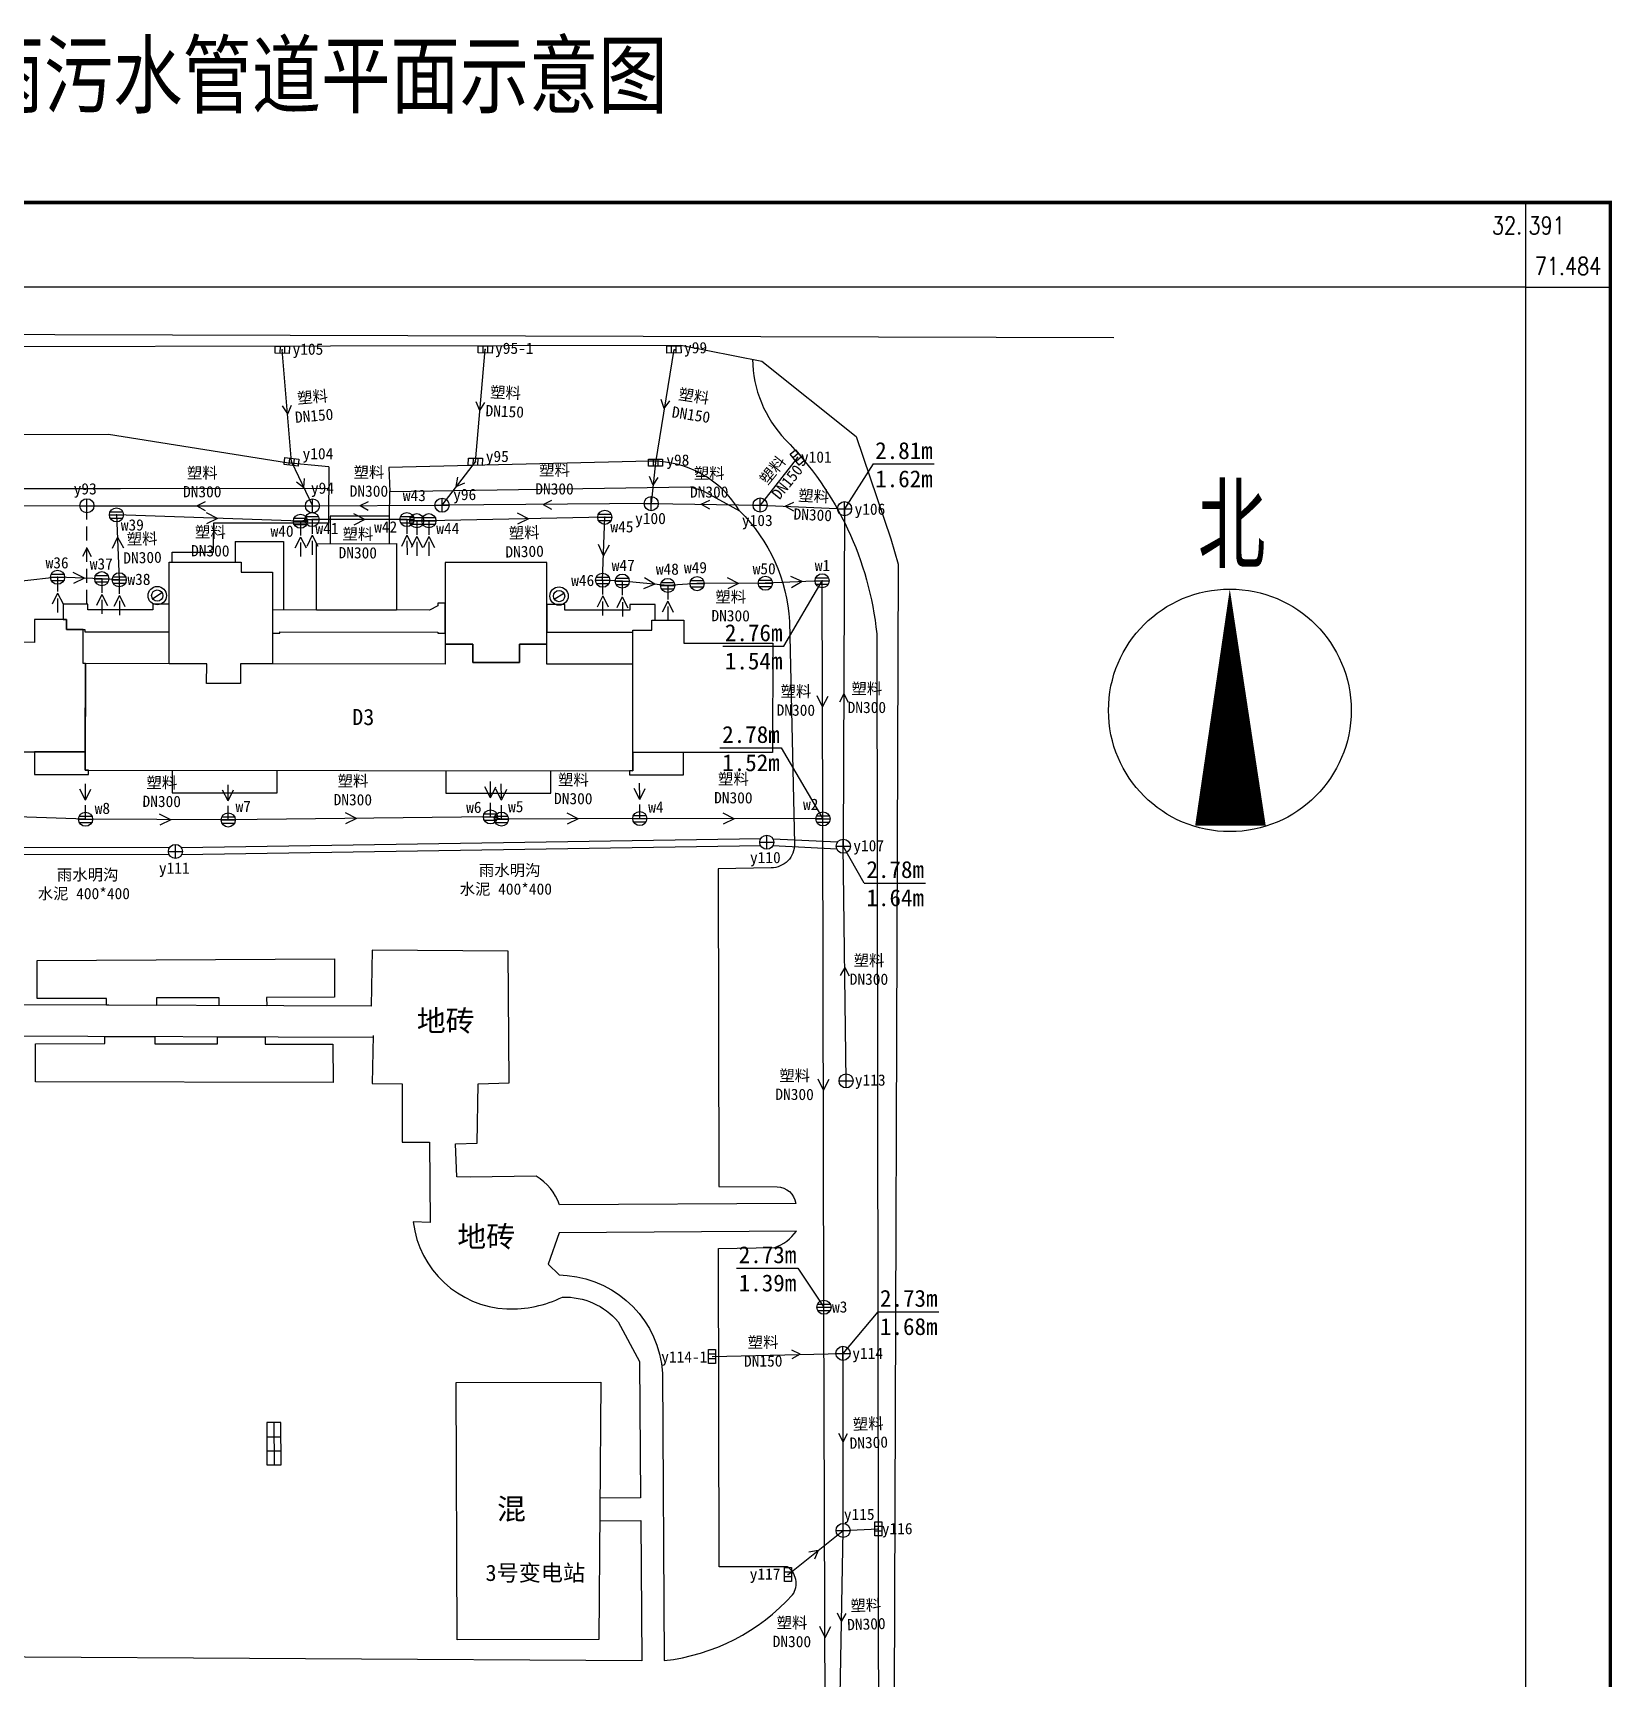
# Model space of a CAD drawing. Extents: x 32091 to 32397, y 71199 to 71502.
# Drawn here: x 32285.4 to 32397.3, y 71385.2 to 71501.8 of the extents above; entities that cross this region are included whole.
import ezdxf
from ezdxf.enums import TextEntityAlignment as Align

# ---------------------------------------------------------------- set-up
doc = ezdxf.new("R2010")
doc.units = 0
doc.header["$LTSCALE"] = 0.5
doc.header["$PDSIZE"] = 0.2
doc.linetypes.add('X5', pattern=[3, 2, -1])
doc.layers.get('0').update_dxf_attribs({"linetype": 'CONTINUOUS'})
for name, color, linetype in [('DX', 251, 'CONTINUOUS'), ('TK', 7, 'CONTINUOUS'), ('WS', 1, 'CONTINUOUS'), ('WSZDH', 246, 'CONTINUOUS'), ('WSZJ', 6, 'CONTINUOUS'), ('YS', 5, 'CONTINUOUS'), ('YSZDH', 160, 'CONTINUOUS'), ('YSZJ', 180, 'CONTINUOUS')]:
    doc.layers.add(name, color=color, linetype=linetype)
doc.styles.add('HZ', font='rs.shx', dxfattribs={"width": 0.8, "bigfont": 'hztxt.shx'})
doc.styles.add('宋体', font='')
doc.styles.add('等线体', font='')
doc.styles.get('宋体').set_extended_font_data('SimSun')
doc.styles.get('等线体').set_extended_font_data('SimHei')

# ---------------------------------------------------------------- blocks, each defined once
blk = doc.blocks.new('北方向')
at = {"layer": 'TK', "linetype": 'Continuous', "flags": 128}
blk.add_lwpolyline([(37385.207, 70891.392, 0, 1, 0), (37385.216, 70888.038, 1, 1, 0)], format="xyseb", dxfattribs=at)
at = {"layer": 'TK', "linetype": 'Continuous'}
blk.add_circle((37385.208, 70889.672), 1.72, dxfattribs=at)
at = {"layer": 'TK', "linetype": 'Continuous', "style": 'HZ', "width": 0.8}
blk.add_text('北', height=1.2, dxfattribs=at).set_placement((37384.755, 70891.676, 5.073))
blk = doc.blocks.new('234011')
at = {"linetype": 'Continuous'}
for p, q in [((-3, 1), (3, 1)), ((-1, 0), (-1, 2)), ((1, 0), (1, 2))]:
    blk.add_line(p, q, dxfattribs=at)
at = {"linetype": 'Continuous', "flags": 128}
blk.add_lwpolyline([(-3, 0), (3, 0), (3, 2), (-3, 2)], close=True, dxfattribs=at)
blk = doc.blocks.new('234021')
for p, q in [((-0.67, -0.44), (0.66, 0.43)), ((0.8, 0), (0.8, 0))]:
    blk.add_line(p, q)
for radius in [1.3, 0.8]:
    blk.add_circle((0, 0), radius)
blk = doc.blocks.new('544211')
for p, q in [((-1, 0), (1, 0)), ((-0.9, 0.43), (0.9, 0.43)), ((-0.88, -0.47), (0.88, -0.47))]:
    blk.add_line(p, q)
blk.add_circle((0, 0), 1)
blk = doc.blocks.new('544101')
for p, q in [((-1, 0), (1, 0)), ((0, -1), (0, 1))]:
    blk.add_line(p, q)
blk.add_circle((0, 0), 1)
blk = doc.blocks.new('544221')
for p, q in [((-1, 0.5), (1, 0.5)), ((-1, -0.5), (-1, 0.5)), ((-0.33, 0.5), (-0.33, -0.5)), ((0.33, 0.5), (0.33, -0.5)), ((1, 0.5), (1, -0.5)), ((1, -0.5), (-1, -0.5))]:
    blk.add_line(p, q)
blk = doc.blocks.new('新块')
at = {"layer": 'WS', "linetype": 'Continuous'}
for q in [(28733.01, 66304.67, 2.88), (28733, 66303.77, 2.88)]:
    blk.add_line((28732.11, 66304.24, 2.88), q, dxfattribs=at)
blk = doc.blocks.new('新块1')
at = {"layer": 'YS', "linetype": 'Continuous'}
for q in [(31357.87, 73630.72), (31358.74, 73630.74)]:
    blk.add_line((31358.33, 73629.91, 2.48), q, dxfattribs=at)

msp = doc.modelspace()

# ---------------------------------------------------------------- linework, layer by layer
at = {"layer": 'DX', "flags": 128}
for points in [[(32135.19, 71479.77), (32135.54, 71480.15), (32135.94, 71480.45), (32136.39, 71480.67), (32136.87, 71480.8), (32362, 71480.18)], [(32157.54, 71479.3), (32331.32, 71479.62), (32337.06, 71478.5), (32343.75, 71473.15), (32346.2, 71465.91), (32346.72, 71464.1), (32346.11, 71290.52)], [(32303.39, 71471.29), (32290.76, 71473.29), (32279.47, 71473.28), (32276.75, 71472.31), (32276, 71470.62)], [(32306.38, 71471.01), (32303.39, 71471.29)], [(32306.38, 71471.01), (32306.35, 71467.01)], [(32310.62, 71470.96), (32310.69, 71469.26)], [(32291.61, 71469.45), (32279.52, 71469.45)], [(32306.37, 71469.46), (32291.61, 71469.45)], [(32310.68, 71465.57), (32310.68, 71467.52), (32306.47, 71467.52), (32306.47, 71465.56)], [(32306.35, 71467.01), (32298.21, 71467.01), (32298.21, 71466.13)], [(32298.21, 71464.96), (32298.21, 71466.13)], [(32295.28, 71464.96), (32298.21, 71464.96)], [(32295.28, 71464.25), (32295.28, 71464.96)], [(32299.75, 71465.72), (32303.16, 71465.71)], [(32299.75, 71465.72), (32299.75, 71464.25)], [(32303.16, 71465.71), (32303.16, 71460.87)], [(32295.27, 71449.5), (32295.27, 71447.9), (32302.71, 71447.9), (32302.71, 71449.5)], [(32314.67, 71449.48), (32314.67, 71447.88), (32322.11, 71447.88), (32322.11, 71449.48)], [(32280.88, 71386.68), (32280.9, 71391.73), (32278, 71391.77), (32278.01, 71395.77), (32283.88, 71395.73), (32284.13, 71423.73), (32278.13, 71423.8), (32278.15, 71429.78), (32282.55, 71429.76), (32282.55, 71430.69), (32309.51, 71430.58)], [(32316.4, 71420.66), (32316.4, 71420.66)], [(32321.07, 71420.73), (32321.07, 71420.73)], [(32328.4, 71407.6), (32328.4, 71407.6)], [(32325.61, 71396.32), (32328.48, 71396.34), (32328.55, 71386.39), (32280.87, 71386.68)]]:
    msp.add_lwpolyline(points, dxfattribs=at)
for points in [[(32336.4, 71478.63, 0.189707), (32338.73, 71472.93, -0.17063), (32345.2, 71459.18), (32345.43, 71312.35), (32342.16, 71312.16, 0.270641), (32340.34, 71309.64), (32340.3, 71302.7)], [(32335.48, 71467.88, 0.273258), (32329.1, 71471.4), (32310.62, 71470.96)], [(32309.53, 71430.7), (32309.53, 71430.7), (32309.45, 71427.3), (32311.58, 71427.28), (32311.58, 71423.14), (32313.52, 71423.15), (32313.55, 71417.45), (32312.36, 71417.49, 0.365449), (32318.98, 71411.33, 0.124469), (32322.93, 71412.17)], [(32322.69, 71416.71), (32321.91, 71414.5), (32322.71, 71413.75), (32323.27, 71413.69, -0.37132), (32330.02, 71406.78), (32330.15, 71386.4, 0.182259), (32339.24, 71391.07, 0.424229), (32338.85, 71393.06), (32334.04, 71393.05), (32334, 71415.61), (32337.97, 71415.67, 0.146177), (32339.51, 71416.83), (32339.51, 71416.83), (32322.69, 71416.71)], [(32322.93, 71412.17, -0.225908), (32326.88, 71410.42), (32328.4, 71407.6), (32328.47, 71397.94), (32325.6, 71397.92)]]:
    msp.add_lwpolyline(points, format="xyb", dxfattribs=at)
at = {"layer": 'DX', "elevation": 2.95, "flags": 128}
msp.add_lwpolyline([(32310.68, 71467.42), (32310.69, 71469.26), (32310.69, 71469.26), (32331.98, 71469.58), (32332.86, 71469.33), (32335.48, 71467.88, -0.18682), (32339.02, 71460.05), (32339.37, 71444.28, -0.422199), (32337.72, 71442.59), (32333.96, 71442.52), (32334.02, 71420), (32338.14, 71419.97, -0.378181), (32339.46, 71418.81), (32339.46, 71418.81), (32322.72, 71418.71, 0.178172), (32321.07, 71420.73), (32316.4, 71420.66), (32315.45, 71420.69), (32315.35, 71423.03), (32316.88, 71423.07), (32316.96, 71427.28), (32319.15, 71427.34), (32319.09, 71436.68), (32309.45, 71436.76), (32309.38, 71432.78), (32284.61, 71432.87)], format="xyb", dxfattribs=at)
at = {"layer": 'DX', "flags": 128}
for points, elevation in [([(32305.51, 71465.55), (32311.17, 71465.57), (32311.18, 71460.86), (32305.51, 71460.86)], 6.65), ([(32315.41, 71406.11), (32325.66, 71406.14), (32325.52, 71387.91), (32315.47, 71387.88)], 5.32)]:
    msp.add_lwpolyline(points, close=True, dxfattribs=dict(at, elevation=elevation))
for points in [[(32295.07, 71464.25), (32300.16, 71464.25), (32300.16, 71463.55), (32302.38, 71463.55), (32302.38, 71457.05), (32300.13, 71457.05), (32300.12, 71455.65), (32297.72, 71455.65), (32297.73, 71457.05), (32295.06, 71457.05)], [(32321.83, 71458.43), (32321.83, 71464.23), (32314.63, 71464.23), (32314.63, 71458.43), (32316.58, 71458.43), (32316.58, 71457.13), (32319.88, 71457.13), (32319.88, 71458.43)], [(32279.23, 71458.57), (32279.22, 71450.82), (32289.12, 71450.81), (32289.13, 71457.06), (32288.98, 71457.06), (32288.98, 71459.48), (32287.8, 71459.48), (32287.8, 71460.18), (32285.53, 71460.18), (32285.53, 71458.56)], [(32327.93, 71457.02), (32327.93, 71459.44), (32329.26, 71459.44), (32329.26, 71460.14), (32331.53, 71460.14), (32331.53, 71458.52), (32337.83, 71458.51), (32337.82, 71450.76), (32327.92, 71450.77)], [(32289.13, 71457.06), (32289.12, 71449.51), (32327.92, 71449.47), (32327.93, 71457.02), (32321.83, 71457.03), (32321.83, 71458.43), (32319.88, 71458.43), (32319.88, 71457.13), (32316.58, 71457.13), (32316.58, 71458.43), (32314.63, 71458.43), (32314.63, 71457.03), (32300.13, 71457.05), (32300.12, 71455.65), (32297.72, 71455.65), (32297.73, 71457.05)], [(32298.62, 71433.38), (32294.17, 71433.37), (32294.17, 71432.84), (32290.62, 71432.85), (32290.62, 71433.32), (32285.71, 71433.32), (32285.71, 71436.03), (32306.79, 71436.14), (32306.79, 71433.43), (32301.97, 71433.41), (32301.98, 71432.81), (32298.62, 71432.82)], [(32298.5, 71430.6), (32301.86, 71430.58), (32301.86, 71430.09), (32306.67, 71430.09), (32306.68, 71427.38), (32285.6, 71427.42), (32285.59, 71430.12), (32290.5, 71430.14), (32290.51, 71430.64), (32294.06, 71430.6), (32294.05, 71430.11), (32298.5, 71430.11)]]:
    msp.add_lwpolyline(points, close=True, dxfattribs=at)
at = {"layer": 'DX'}
for points in [[(32295.06, 71461.27), (32293.91, 71461.27), (32293.91, 71460.87), (32289.3, 71460.88), (32289.3, 71461.28), (32287.56, 71461.28), (32287.56, 71460.18), (32287.8, 71460.18), (32287.8, 71459.48), (32289.1, 71459.48), (32289.1, 71459.32), (32295.06, 71459.31)], [(32314.63, 71461.35), (32314.11, 71461.35), (32314.11, 71461.15), (32313.52, 71460.86), (32302.38, 71460.87), (32302.38, 71459.23), (32302.9, 71459.23), (32302.9, 71459.31), (32314.11, 71459.29), (32314.11, 71459.21), (32314.63, 71459.21)], [(32329.5, 71461.24), (32327.71, 71461.24), (32327.71, 71460.84), (32323.1, 71460.85), (32323.1, 71461.25), (32321.83, 71461.25), (32321.83, 71459.29), (32327.91, 71459.28), (32327.91, 71459.44), (32329.26, 71459.44), (32329.26, 71460.14), (32329.5, 71460.14)], [(32289.12, 71450.81), (32285.52, 71450.81), (32285.52, 71449.21), (32289.36, 71449.21), (32289.36, 71449.51), (32289.12, 71449.51)], [(32331.52, 71450.77), (32327.92, 71450.77), (32327.92, 71449.47), (32327.68, 71449.47), (32327.68, 71449.17), (32331.52, 71449.17)]]:
    msp.add_lwpolyline(points, close=True, dxfattribs=at)
at = {"layer": 'TK', "linetype": 'Continuous'}
for q in [(32391.18, 71489.74), (32397.18, 71483.74)]:
    msp.add_line((32391.18, 71483.74), q, dxfattribs=at)
at = {"layer": 'TK', "linetype": 'Continuous', "const_width": 0.25, "flags": 128}
msp.add_lwpolyline([(32094.18, 71205.74), (32397.18, 71205.74), (32397.18, 71489.74), (32094.18, 71489.74)], close=True, dxfattribs=at)
at = {"layer": 'TK', "linetype": 'Continuous', "flags": 128}
msp.add_lwpolyline([(32100.18, 71211.74), (32391.18, 71211.74), (32391.18, 71483.74), (32100.18, 71483.74)], close=True, dxfattribs=at)
at = {"layer": 'WS', "linetype": 'Continuous'}
for p, q in [((32304.37, 71467.15, 2.92), (32291.33, 71467.6, 3.19)), ((32291.33, 71467.6, 3.19), (32291.53, 71463, 3.1)), ((32305.19, 71467.27, 2.94), (32304.37, 71467.15, 2.92)), ((32311.91, 71467.27, 2.95), (32305.19, 71467.27, 2.94)), ((32312.61, 71467.19, 2.94), (32311.91, 71467.27, 2.95)), ((32313.47, 71467.19, 2.94), (32312.61, 71467.19, 2.94)), ((32325.93, 71467.43, 2.76), (32313.47, 71467.19, 2.94)), ((32325.78, 71462.97, 3.04), (32325.93, 71467.43, 2.76)), ((32287.16, 71463.18, 3.24), (32284.63, 71462.9, 3.42)), ((32290.29, 71463.08, 3.14), (32287.16, 71463.18, 3.24)), ((32291.53, 71463, 3.1), (32290.29, 71463.08, 3.14)), ((32327.17, 71462.91, 3.03), (32325.78, 71462.97, 3.04)), ((32330.39, 71462.6, 3.22), (32327.17, 71462.91, 3.03)), ((32332.47, 71462.73, 3.42), (32330.39, 71462.6, 3.22)), ((32337.31, 71462.76, 3.13), (32332.47, 71462.73, 3.42)), ((32341.33, 71462.93, 2.76), (32337.31, 71462.76, 3.13)), ((32341.39, 71446.06, 2.78), (32341.33, 71462.93, 2.76)), ((32289.14, 71446.03, 3.21), (32278.76, 71446.38, 3.33)), ((32317.83, 71446.2, 2.81), (32299.25, 71445.98, 3.16)), ((32318.61, 71446.04, 2.82), (32317.83, 71446.2, 2.81)), ((32299.25, 71445.98, 3.16), (32289.14, 71446.03, 3.21)), ((32328.41, 71446.08, 3.04), (32318.61, 71446.04, 2.82)), ((32341.39, 71446.06, 2.78), (32328.41, 71446.08, 3.04)), ((32341.46, 71411.45, 2.73), (32341.39, 71446.06, 2.78)), ((32341.59, 71372.64, 2.66), (32341.46, 71411.45, 2.73))]:
    msp.add_line(p, q, dxfattribs=at)
at = {"layer": 'WS', "linetype": 'X5'}
for p, q in [((32304.37, 71467.15, 2.92), (32304.37, 71464.42, 2.92)), ((32305.19, 71467.27, 2.94), (32305.2, 71464.53, 2.93)), ((32311.91, 71467.27, 2.95), (32311.92, 71464.54, 2.94)), ((32312.61, 71467.19, 2.94), (32312.61, 71464.46, 2.93)), ((32313.47, 71467.19, 2.94), (32313.47, 71464.46, 2.93)), ((32287.16, 71463.18, 3.24), (32287.16, 71460.45, 3.24)), ((32290.29, 71463.08, 3.14), (32290.3, 71460.35, 3.13)), ((32291.53, 71463, 3.1), (32291.54, 71460.26, 3.09)), ((32325.78, 71462.97, 3.04), (32325.78, 71460.24, 3.04)), ((32327.17, 71462.91, 3.03), (32327.18, 71460.17, 3.03)), ((32330.39, 71462.6, 3.22), (32330.4, 71459.87, 3.21)), ((32289.14, 71446.03, 3.21), (32289.13, 71448.77, 3.2)), ((32299.25, 71445.98, 3.16), (32299.24, 71448.72, 3.15)), ((32317.83, 71446.2, 2.81), (32317.83, 71448.94, 2.8)), ((32318.61, 71446.04, 2.82), (32318.6, 71448.78, 2.81)), ((32328.41, 71446.08, 3.04), (32328.4, 71448.82, 3.04))]:
    msp.add_line(p, q, dxfattribs=at)
at = {"layer": 'WSZDH', "linetype": 'Continuous'}
for p in [(32291.33, 71467.6), (32304.37, 71467.15), (32305.19, 71467.27), (32311.91, 71467.27), (32312.61, 71467.19), (32313.47, 71467.19), (32325.94, 71467.43), (32287.16, 71463.18), (32290.29, 71463.08), (32291.53, 71463), (32325.78, 71462.97), (32327.17, 71462.91), (32330.39, 71462.6), (32332.47, 71462.73), (32337.31, 71462.76), (32341.33, 71462.93), (32317.83, 71446.2), (32289.14, 71446.03), (32299.25, 71445.98), (32318.61, 71446.04), (32328.41, 71446.08), (32341.39, 71446.06), (32341.46, 71411.45)]:
    msp.add_point(p, dxfattribs=at)
at = {"layer": 'WSZJ', "linetype": 'Continuous'}
for p, q in [((32338.62, 71458.3), (32341.33, 71462.93, 2.76)), ((32334.29, 71458.3), (32338.62, 71458.3)), ((32334.09, 71451.09), (32338.43, 71451.09)), ((32338.43, 71451.09), (32341.39, 71446.06, 2.78)), ((32335.26, 71414.22), (32339.6, 71414.22)), ((32339.6, 71414.22), (32341.46, 71411.45, 2.73))]:
    msp.add_line(p, q, dxfattribs=at)
at = {"layer": 'YS', "linetype": 'Continuous'}
for p, q in [((32276.48, 71468.29, 2.87), (32289.24, 71468.25, 3.1)), ((32289.24, 71468.25, 3.1), (32305.22, 71468.24, 2.71)), ((32305.22, 71468.24, 2.71), (32314.4, 71468.29, 2.85)), ((32336.94, 71468.3, 2.6), (32342.92, 71468.04, 2.81)), ((32342.92, 71468.04, 2.81), (32342.83, 71444.12, 2.78)), ((32295.08, 71444.01, 6.18), (32283.69, 71444.03, 6.18)), ((32336.98, 71444.65, 5.56), (32295.94, 71444.01, 6.17)), ((32336.98, 71444.15, 5.56), (32295.95, 71443.51, 6.17)), ((32342.38, 71443.9, 5.56), (32337.84, 71444.14, 5.56)), ((32342.41, 71444.4, 5.56), (32337.86, 71444.63, 5.56)), ((32343.03, 71427.49, 2.75), (32342.83, 71444.12, 2.78)), ((32295.07, 71443.51, 6.18), (32283.69, 71443.53, 6.18)), ((32342.58, 71381.73, 2.67), (32342.82, 71395.63, 2.68))]:
    msp.add_line(p, q, dxfattribs=at)
at = {"layer": 'YS', "linetype": 'X5'}
msp.add_line((32289.24, 71461.28, 2.88), (32289.24, 71468.25, 3.1), dxfattribs=at)
at = {"layer": 'YS', "linetype": 'Continuous', "flags": 128}
for points, elevation in [([(32303.74, 71471.36), (32303.08, 71479.31)], 2.71), ([(32329.22, 71468.4), (32314.4, 71468.29), (32316.76, 71471.37), (32317.46, 71479.33)], 2.85), ([(32330.83, 71479.32), (32329.52, 71471.31), (32329.22, 71468.4), (32336.94, 71468.3)], 2.62), ([(32303.74, 71471.36), (32305.22, 71468.24)], 2.71), ([(32339.58, 71471.68), (32336.94, 71468.3)], 2.73), ([(32333.53, 71407.96), (32342.81, 71408.18)], 2.6), ([(32342.81, 71408.18), (32342.81, 71395.63)], 2.6), ([(32338.92, 71392.51), (32342.82, 71395.63)], 2.79), ([(32342.82, 71395.63), (32345.31, 71395.74)], 2.68)]:
    msp.add_lwpolyline(points, dxfattribs=dict(at, elevation=elevation))
at = {"layer": 'YSZDH', "linetype": 'Continuous'}
for p in [(32303.08, 71479.31), (32317.46, 71479.33), (32330.9, 71479.31), (32303.74, 71471.36), (32316.76, 71471.37), (32329.52, 71471.31), (32339.58, 71471.68), (32289.24, 71468.25), (32314.4, 71468.29), (32329.22, 71468.4), (32336.94, 71468.3), (32305.22, 71468.24), (32342.92, 71468.04), (32337.41, 71444.4), (32342.83, 71444.12), (32295.51, 71443.75), (32343.03, 71427.49), (32342.81, 71408.18), (32342.81, 71395.63), (32345.31, 71395.74), (32338.92, 71392.51)]:
    msp.add_point(p, dxfattribs=at)
at = {"layer": 'YSZJ', "linetype": 'Continuous'}
for p, q in [((32344.94, 71471.21), (32342.92, 71468.04, 2.81)), ((32344.94, 71471.21), (32349.27, 71471.21)), ((32344.31, 71441.51), (32342.83, 71444.12, 2.78)), ((32344.31, 71441.51), (32348.65, 71441.51)), ((32345.27, 71411.13), (32342.81, 71408.18, 2.73)), ((32345.27, 71411.13), (32349.61, 71411.13))]:
    msp.add_line(p, q, dxfattribs=at)

# ---------------------------------------------------------------- block references
at = {"layer": 'DX', "xscale": 0.5, "yscale": 0.5}
for p in [(32294.22, 71461.88, -2.52), (32322.69, 71461.85, -2.52)]:
    msp.add_blockref('234021', p, dxfattribs=at)
at = {"layer": 'DX', "xscale": 0.5000000000030682, "yscale": 0.5, "zscale": 0.5, "rotation": 270.2225738886344}
msp.add_blockref('234011', (32301.99, 71401.77), dxfattribs=at)
at = {"layer": 'TK', "linetype": 'Continuous', "xscale": 4.998403133013198, "yscale": 4.998403133125976, "zscale": 4.998403132996674}
msp.add_blockref('北方向', (-154496.12, -282881.41), dxfattribs=at)
at = {"layer": 'WS', "linetype": 'Continuous', "xscale": 0.5, "yscale": 0.5}
for p in [(32291.33, 71467.6, 3.19), (32304.37, 71467.15, 2.92), (32305.19, 71467.27, 2.94), (32311.91, 71467.27, 2.95), (32312.61, 71467.19, 2.94), (32313.47, 71467.19, 2.94), (32325.93, 71467.43, 2.76), (32287.16, 71463.18, 3.24), (32290.29, 71463.08, 3.14), (32291.53, 71463, 3.1), (32325.78, 71462.97, 3.04), (32327.17, 71462.91, 3.03), (32330.39, 71462.6, 3.22), (32332.47, 71462.73, 3.42), (32337.31, 71462.76, 3.13), (32341.33, 71462.93, 2.76), (32289.14, 71446.03, 3.21), (32299.25, 71445.98, 3.16), (32317.83, 71446.2, 2.81), (32318.61, 71446.04, 2.82), (32328.41, 71446.08, 3.04), (32341.39, 71446.06, 2.78), (32341.46, 71411.45, 2.73)]:
    msp.add_blockref('544211', p, dxfattribs=at)
at = {"layer": 'WS', "linetype": 'Continuous', "zscale": 0.8721453023868264}
for p, xscale, yscale, rotation in [((56420.92, 129691.01, 0.54), 0.8721453022560812, 0.8721453023292821, 180.9243633274743), ((56431.36, 129690.93, 0.43), 0.8721453022560812, 0.8721453023292821, 180.9243633274743), ((56442.94, 129690.99, 0.33), 0.8721453022560813, 0.8721453023292821, 180.9243633274743), ((-26961.85, 92935.5, 0.65), 0.8721453022531866, 0.8721453023260617, 273.5117032120835), ((-26062.87, 95238.94, 0.42), 0.8721453022898921, 0.8721453023317736, 271.2678840955002), ((-26062.04, 95239.06, 0.43), 0.8721453022898921, 0.8721453023317736, 271.2678840955002), ((-26055.33, 95239.06, 0.44), 0.8721453022898921, 0.8721453023317736, 271.2678840955002), ((-26054.63, 95238.98, 0.43), 0.8721453022898921, 0.8721453023317736, 271.2678840955002), ((-26053.77, 95238.98, 0.43), 0.8721453022898921, 0.8721453023317736, 271.2678840955002), ((89272.36, 44465.09, 0.42), 0.8721453022588338, 0.8721453023318704, 88.062217306707), ((56411.48, 129686.78, 0.67), 0.8721453022560813, 0.8721453023292822, 180.9243633274743), ((61277.81, 127443.76, 0.66), 0.8721453022618437, 0.8721453023305483, 176.0849900299444), ((55716.1, 129988.21, 0.74), 0.8721453022617918, 0.8721453023306035, 181.652383263943), ((52744.97, 131091.06, 0.38), 0.8721453022614958, 0.8721453023305643, 184.5377017396208), ((-26080.08, 95234.97, 0.73), 0.8721453022898921, 0.8721453023317736, 271.2678840955002), ((-26076.94, 95234.87, 0.63), 0.8721453022898921, 0.8721453023317736, 271.2678840955002), ((-26075.7, 95234.79, 0.59), 0.8721453022898921, 0.8721453023317736, 271.2678840955002), ((-26041.46, 95234.76, 0.53), 0.8721453022898921, 0.8721453023317736, 271.2678840955002), ((-26040.07, 95234.7, 0.52), 0.8721453022898921, 0.8721453023317736, 271.2678840955002), ((-26036.85, 95234.39, 0.71), 0.8721453022898921, 0.8721453023317736, 271.2678840955002), ((90241.57, 46565.21, 0.26), 0.8721453022640515, 0.87214530233733, 90.1681306253656), ((90656.37, 47674.47, 0.7), 0.8721453022771622, 0.872145302339348, 91.26788409551862), ((90666.48, 47674.42, 0.65), 0.8721453022771622, 0.872145302339348, 91.26788409551862), ((90685.07, 47674.64, 0.3), 0.8721453022771622, 0.872145302339348, 91.26788409551862), ((90685.85, 47674.48, 0.31), 0.8721453022771622, 0.872145302339348, 91.26788409551862), ((90695.65, 47674.52, 0.54), 0.8721453022771622, 0.872145302339348, 91.26788409551862), ((56513.51, 129629.83, 0.67), 0.8721453022595674, 0.8721453023390406, 180.8299461527942), ((56526.68, 129629.92, 0.48), 0.8721453022595674, 0.8721453023390406, 180.8299461527942), ((56542.38, 129629.89, 0.44), 0.8721453022595674, 0.8721453023390406, 180.8299461527942), ((56553.44, 129629.9, 0.4), 0.8721453022595674, 0.8721453023390406, 180.8299461527942), ((90241.64, 46538.06, 0.24), 0.8721453022640515, 0.87214530233733, 90.1681306253656), ((90241.75, 46499.27, 0.18), 0.8721453022640515, 0.87214530233733, 90.1681306253656)]:
    msp.add_blockref('新块', p, dxfattribs=dict(at, xscale=xscale, yscale=yscale, rotation=rotation))
at = {"layer": 'YS', "linetype": 'Continuous'}
for name, p, xscale, yscale, zscale, rotation in [('544221', (32303.08, 71479.31, 2.65), 0.4999999999983296, 0.5, 0.5, 358.9032983487317), ('544221', (32317.46, 71479.33, 2.63), 0.4999999999983296, 0.5, 0.5, 358.9032983487317), ('544221', (32330.83, 71479.32, 2.62), 0.4999999999985784, 0.5, 0.5, 180.5203624240457), ('新块1', (12226.13, 17464.57, 0.92), 0.7199999999784735, 0.7199999999730241, 0.7199999999999998, 2.677000874225064), ('新块1', (3554.02, 21546.18, 1.06), 0.719999999977671, 0.7199999999729797, 0.7199999999999998, 353.1232892140429), ('新块1', (1262.72, 22946.63, 0.84), 0.7199999999775858, 0.7199999999729364, 0.7199999999999998, 350.4417965037569), ('544221', (32339.58, 71471.68, 2.73), 0.5000000000001711, 0.5000000000001711, 0.5000000000001711, 310.1778900152241), ('544221', (32303.74, 71471.36, 2.71), 0.5000000000006325, 0.5000000000006325, 0.5000000000006325, 353.6281239496498), ('544221', (32316.76, 71471.37, 2.67), 0.4999999999983296, 0.5, 0.5, 358.9032983487317), ('544221', (32329.52, 71471.31, 2.64), 0.5000000000006115, 0.5000000000006115, 0.5000000000006115, 0.1334140038481872), ('新块1', (32788.54, 13850.37, 0.92), 0.7199999999726723, 0.7199999999726723, 0.7199999999999998, 23.54992350359365), ('新块1', (-18792.19, 44857.3, 1.06), 0.7199999999749356, 0.7199999999719392, 0.7199999999999998, 320.575234428404), ('新块1', (3370.77, 21654.03, 0.84), 0.719999999977748, 0.7199999999729503, 0.7199999999999998, 352.8986557253607), ('新块1', (-19362.4, 96992.83, 1.12), 0.719999999972542, 0.719999999972542, 0.7199999999999998, 266.775053113074), ('新块1', (-19350.84, 96992.84, 0.97), 0.719999999972542, 0.719999999972542, 0.7199999999999998, 266.775053113074), ('新块1', (-19337.86, 96992.93, 1.06), 0.719999999972542, 0.719999999972542, 0.7199999999999998, 266.775053113074), ('新块1', (-19326.66, 96992.94, 0.84), 0.719999999972542, 0.719999999972542, 0.7199999999999998, 266.775053113074), ('新块1', (-19320.71, 96992.8, 0.87), 0.719999999972542, 0.719999999972542, 0.7199999999999998, 266.775053113074), ('新块1', (56850.22, 123589.7, 1.22), 0.7199999999644002, 0.7199999999720603, 0.7199999999999998, 177.8389724927592), ('新块1', (57115.56, 123479.09, 1.01), 0.7199999999835279, 0.7199999999861304, 0.7199999999999998, 177.6060372760995), ('新块1', (57115.62, 123459.71, 0.98), 0.7199999999835279, 0.7199999999861291, 0.7199999999999998, 177.6060372760995), ('544221', (32333.53, 71407.96, 2.88), 0.4999999999980533, 0.5, 0.5, 269.8733018753319), ('新块1', (85136.68, 48328.1, 0.81), 0.719999999973778, 0.719999999984212, 0.7199999999999998, 89.4563250475495), ('新块1', (7311.66, 19501.6, 0.81), 0.7199999999702006, 0.7199999999812547, 0.7199999999999998, 357.3210419212302), ('544221', (32345.31, 71395.74, 2.68), 0.4999999999980533, 0.5, 0.5, 269.8733018753319), ('新块1', (87986.01, 86355.46, 1.01), 0.7199999999744204, 0.7199999999845957, 0.7199999999999998, 128.1179244095915), ('544221', (32338.92, 71392.51, 2.79), 0.4999999999980533, 0.5, 0.5, 269.8733018753319), ('新块1', (7311.56, 19488.86, 0.89), 0.7199999999702006, 0.7199999999812547, 0.7199999999999998, 357.3210419212302)]:
    msp.add_blockref(name, p, dxfattribs=dict(at, xscale=xscale, yscale=yscale, zscale=zscale, rotation=rotation))
at = {"layer": 'YS', "linetype": 'Continuous', "xscale": 0.5, "yscale": 0.5}
for p in [(32289.24, 71468.25, 3.1), (32305.22, 71468.24, 2.93), (32314.4, 71468.29, 2.95), (32329.22, 71468.4, 2.85), (32336.94, 71468.3, 2.6), (32342.92, 71468.04, 2.81), (32295.51, 71443.75, 3.4), (32337.41, 71444.4, 2.78), (32342.83, 71444.12, 2.78), (32343.03, 71427.49, 2.75), (32342.81, 71408.18, 2.73), (32342.82, 71395.63, 2.68)]:
    msp.add_blockref('544101', p, dxfattribs=at)

# ---------------------------------------------------------------- texts
at = {"layer": 'DX', "style": '宋体'}
for s, height, p in [('D3', 1.15, (32308.82, 71453.27)), ('地砖', 1.5, (32314.66, 71431.77)), ('地砖', 1.5, (32317.53, 71416.48)), ('3号变电站', 1.15, (32321.01, 71392.65))]:
    msp.add_text(s, height=height, dxfattribs=at).set_placement(p, align=Align.MIDDLE)
msp.add_text('混', height=1.5, dxfattribs=at).set_placement((32320.34, 71397.16), align=Align.MIDDLE_RIGHT)
at = {"layer": 'TK', "linetype": 'Continuous', "width": 0.8}
for s, height, style, p in [('昆山钜康房产开发有限公司公元壹号名邸D地块商住小区雨污水管道平面示意图', 4.5, '等线体', (32245.68, 71498.88)), ('71.484', 1.25, 'HZ', (32394.18, 71485.24))]:
    msp.add_text(s, height=height, dxfattribs=dict(at, style=style)).set_placement(p, align=Align.MIDDLE)
at = {"layer": 'TK', "linetype": 'Continuous', "style": 'HZ', "width": 0.8}
msp.add_text('32.', height=1.25, dxfattribs=at).set_placement((32390.93, 71488.11), align=Align.MIDDLE_RIGHT)
msp.add_text('391', height=1.25, dxfattribs=at).set_placement((32391.38, 71488.11), align=Align.MIDDLE_LEFT)
at = {"layer": 'WSZDH', "linetype": 'Continuous', "style": '宋体'}
for s, p in [('w43', (32311.62, 71468.58)), ('w39', (32291.64, 71466.49)), ('w42', (32309.59, 71466.35)), ('w45', (32326.33, 71466.36)), ('w40', (32302.25, 71466.05)), ('w41', (32305.43, 71466.24)), ('w44', (32313.99, 71466.24)), ('w36', (32286.31, 71463.81)), ('w37', (32289.44, 71463.73)), ('w47', (32326.42, 71463.63)), ('w48', (32329.55, 71463.36)), ('w49', (32331.54, 71463.47)), ('w50', (32336.41, 71463.39)), ('w1', (32340.81, 71463.62)), ('w38', (32292.11, 71462.64)), ('w46', (32323.55, 71462.56)), ('w7', (32299.77, 71446.54)), ('w6', (32316.11, 71446.48)), ('w5', (32319.08, 71446.53)), ('w4', (32329.01, 71446.49)), ('w2', (32339.98, 71446.69)), ('w8', (32289.79, 71446.41)), ('w3', (32342.03, 71411.07))]:
    msp.add_text(s, height=0.8, dxfattribs=at).set_placement(p)
at = {"layer": 'WSZJ', "linetype": 'Continuous', "char_height": 0.8, "width": 5.0044, "attachment_point": 2, "style": '宋体'}
for insert, rotation in [((32293.14, 71466.31, 0.01), 1.2819), ((32297.99, 71466.79, 0.01), 359.6843), ((32308.44, 71466.65, 0.01), 359.6843), ((32320.21, 71466.74, 0.01), 1.329), ((32334.86, 71462.19, 0.01), 359.6843), ((32339.48, 71455.5, 0.01), 359.6843), ((32294.55, 71449.03, -2.93), 359.6843), ((32308.09, 71449.15, -2.93), 359.6843), ((32323.71, 71449.23, -2.93), 359.6843), ((32335.05, 71449.29, -2.93), 359.6843), ((32339.39, 71428.27, -2.93), 359.6843), ((32339.2, 71389.49, -2.93), 359.6843)]:
    msp.add_mtext('塑料\\PDN300', dxfattribs=dict(at, insert=insert, rotation=rotation))
at = {"layer": 'WSZJ', "linetype": 'Continuous', "char_height": 1.2, "width": 2.8261, "attachment_point": 2, "style": '宋体'}
for s, insert in [('2.76m\\P1.54m', (32336.48, 71459.85)), ('2.78m\\P1.52m', (32336.29, 71452.64)), ('2.73m\\P1.39m', (32337.46, 71415.77))]:
    msp.add_mtext(s, dxfattribs=dict(at, insert=insert))
at = {"layer": 'YSZDH', "linetype": 'Continuous', "style": '宋体'}
for s, p in [('y105', (32303.81, 71478.95)), ('y95-1', (32318.16, 71479.01)), ('y99', (32331.55, 71479.05)), ('y104', (32304.52, 71471.54)), ('y95', (32317.5, 71471.35)), ('y98', (32330.29, 71471.09)), ('y101', (32339.83, 71471.3)), ('y93', (32288.3, 71469.05)), ('y94', (32305.11, 71469.1)), ('y96', (32315.19, 71468.65)), ('y106', (32343.63, 71467.61)), ('y100', (32328.08, 71466.95)), ('y103', (32335.65, 71466.81)), ('y107', (32343.54, 71443.76)), ('y111', (32294.34, 71442.17)), ('y110', (32336.22, 71442.92)), ('y113', (32343.65, 71427.15)), ('y114-1', (32329.93, 71407.53)), ('y114', (32343.47, 71407.78)), ('y115', (32342.87, 71396.37)), ('y116', (32345.56, 71395.36)), ('y117', (32336.2, 71392.14))]:
    msp.add_text(s, height=0.8, dxfattribs=at).set_placement(p)
at = {"layer": 'YSZJ', "linetype": 'Continuous', "char_height": 0.8, "width": 5.0044, "attachment_point": 2, "style": '宋体'}
for s, insert, rotation in [('塑料\\PDN150', (32305.19, 71476.36, 5.33), 4.8991), ('塑料\\PDN150', (32318.92, 71476.67, 5.33), 357.5478), ('塑料\\PDN150', (32332.31, 71476.42, 5.33), 351.2949), ('塑料\\PDN150', (32337.51, 71471.03, 8.06), 50.9776), ('塑料\\PDN300', (32340.75, 71469.34, 5.33), 357.3652), ('塑料\\PDN150', (32337.15, 71409.37, 2.58), 0.3), ('塑料\\PDN300', (32344.58, 71403.59, 2.93), 1.9207), ('塑料\\PDN300', (32344.41, 71390.73, 2.93), 1.9207)]:
    msp.add_mtext(s, dxfattribs=dict(at, insert=insert, rotation=rotation))
at = {"layer": 'YSZJ', "linetype": 'Continuous', "attachment_point": 2, "style": '宋体'}
for s, insert, char_height, width in [('2.81m\\P1.62m', (32347.13, 71472.76), 1.2, 2.8261), ('塑料\\PDN300', (32297.41, 71470.98, 5.33), 0.8, 5.0044), ('塑料\\PDN300', (32309.22, 71471.02, 5.33), 0.8, 5.0044), ('塑料\\PDN300', (32322.37, 71471.18, 5.33), 0.8, 5.0044), ('塑料\\PDN300', (32333.33, 71470.96, 5.33), 0.8, 5.0044), ('塑料\\PDN300', (32344.5, 71455.69, 5.33), 0.8, 5.0044), (' 雨水明沟 \\P水泥 400*400', (32289.02, 71442.5, 5.33), 0.8, 9.2205), (' 雨水明沟 \\P水泥 400*400', (32318.92, 71442.82, 5.33), 0.8, 9.2205), ('2.78m\\P1.64m', (32346.51, 71443.07), 1.2, 2.8261), ('塑料\\PDN300', (32344.65, 71436.43, 5.33), 0.8, 5.0044), ('2.73m\\P1.68m', (32347.47, 71412.68), 1.2, 2.8261)]:
    msp.add_mtext(s, dxfattribs=dict(at, insert=insert, char_height=char_height, width=width))

doc.saveas('drawing.dxf')
